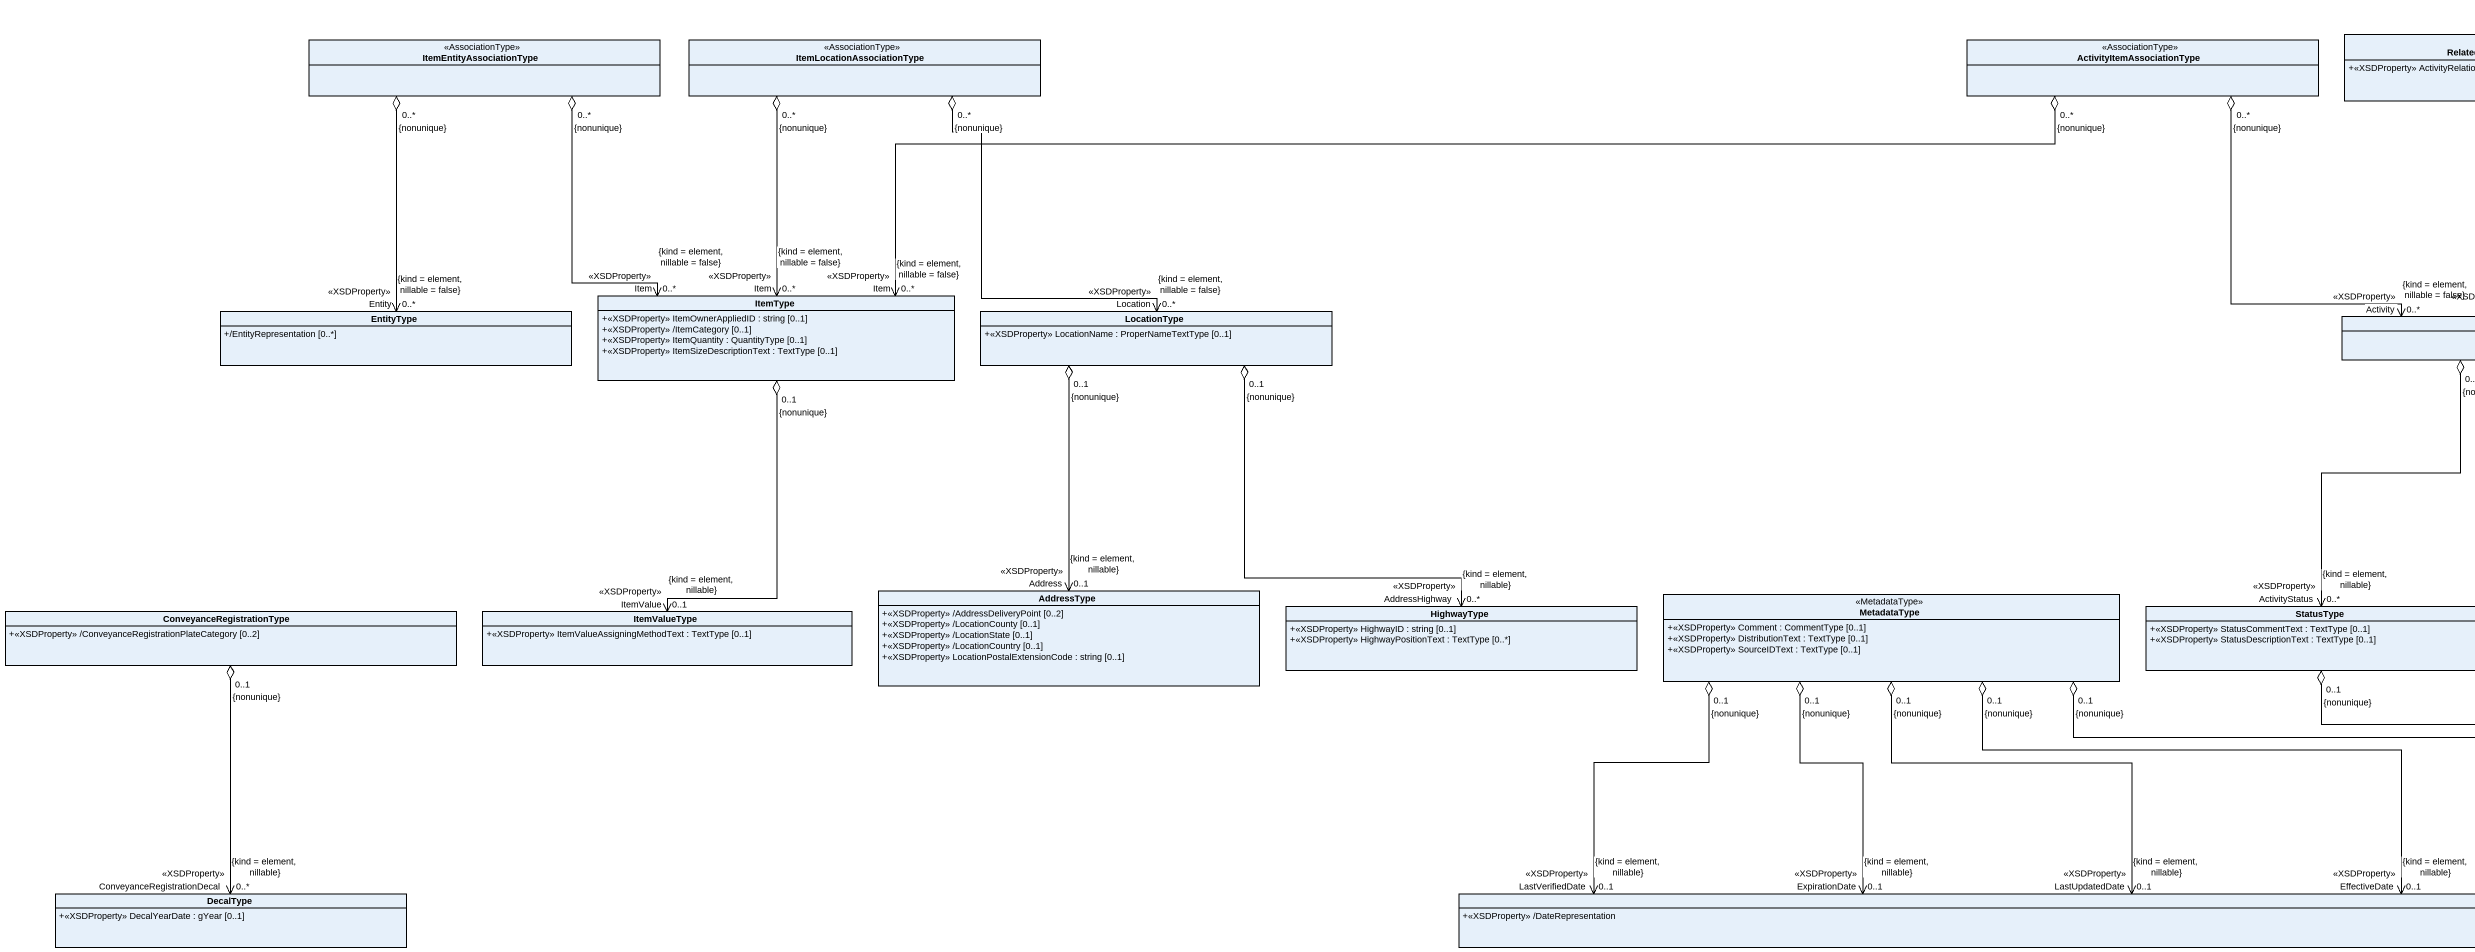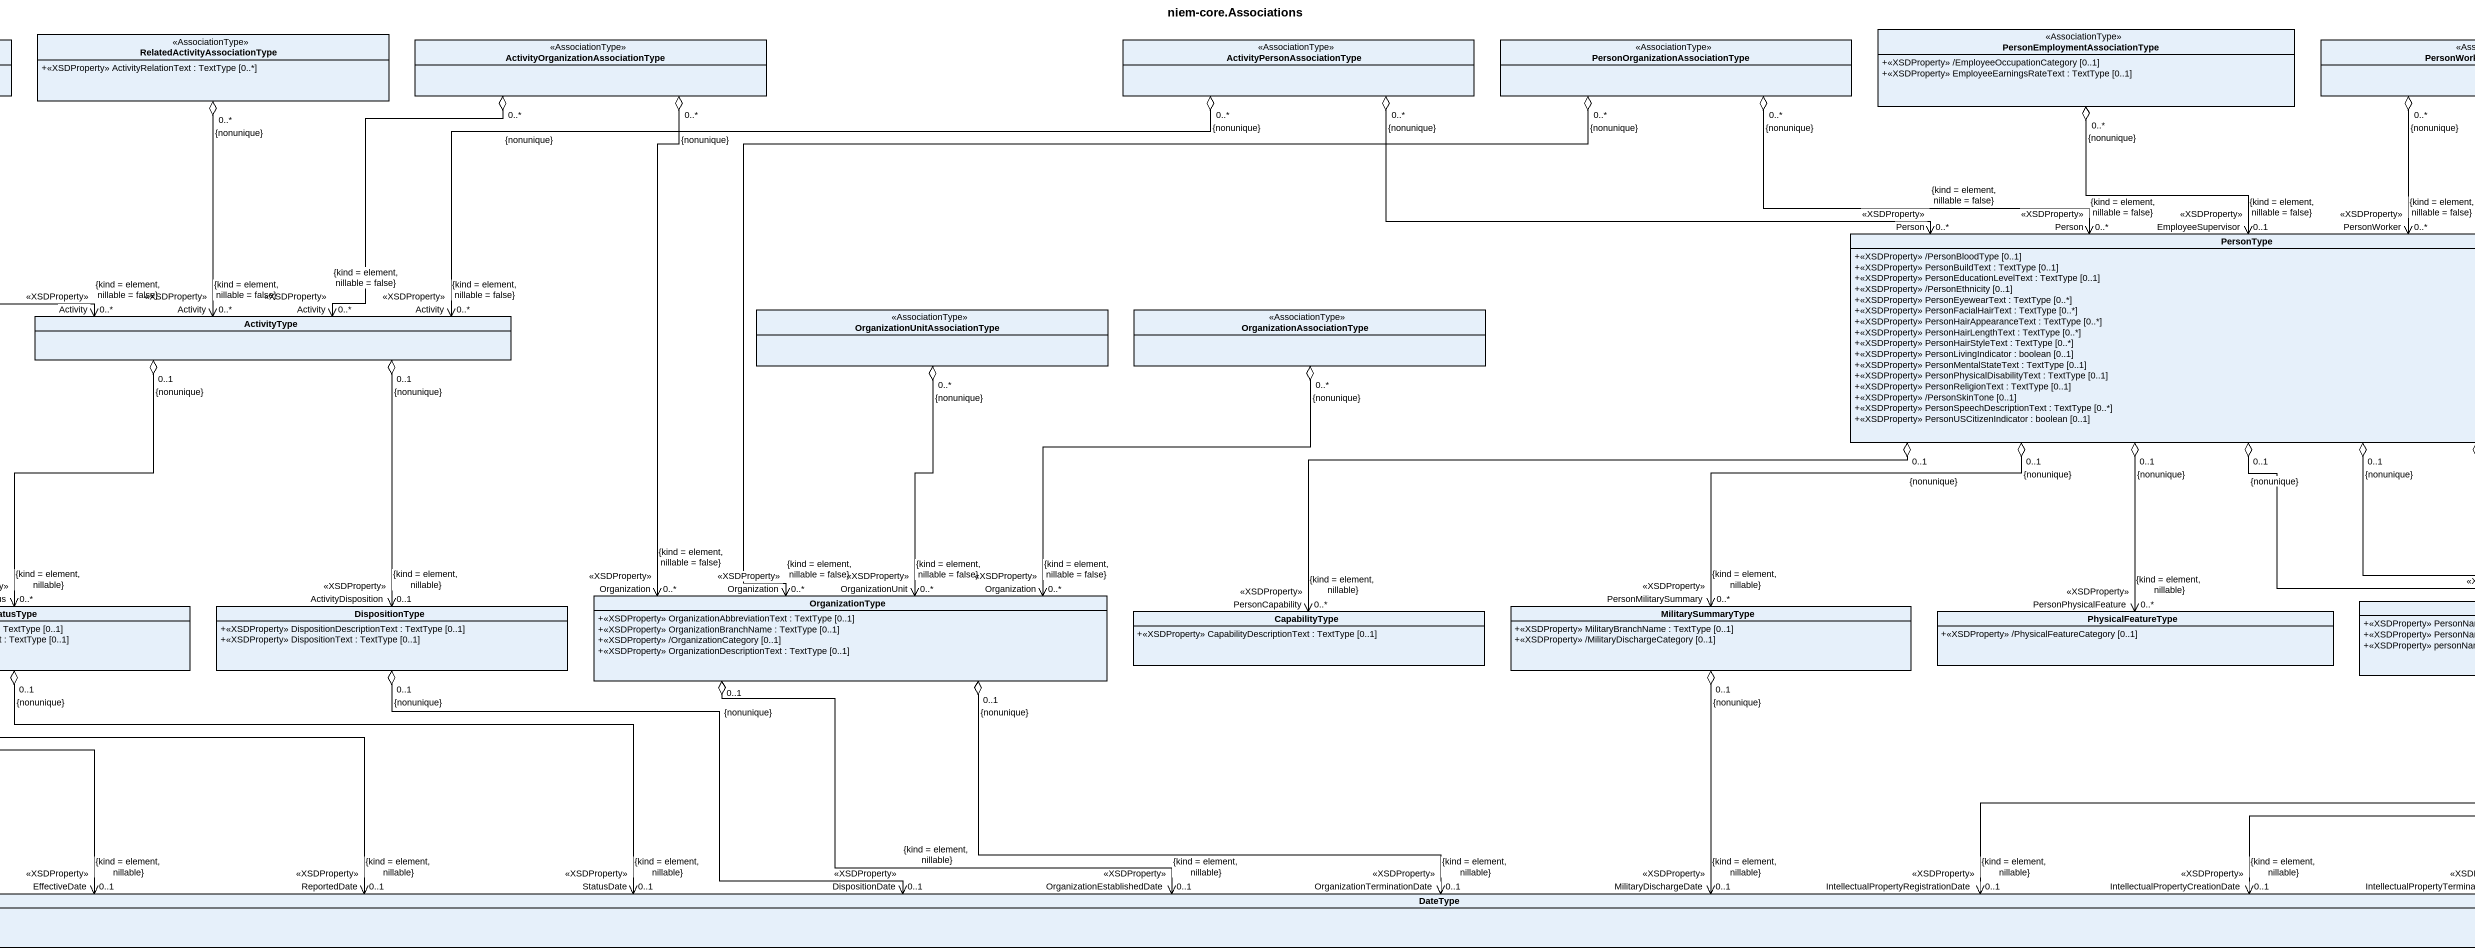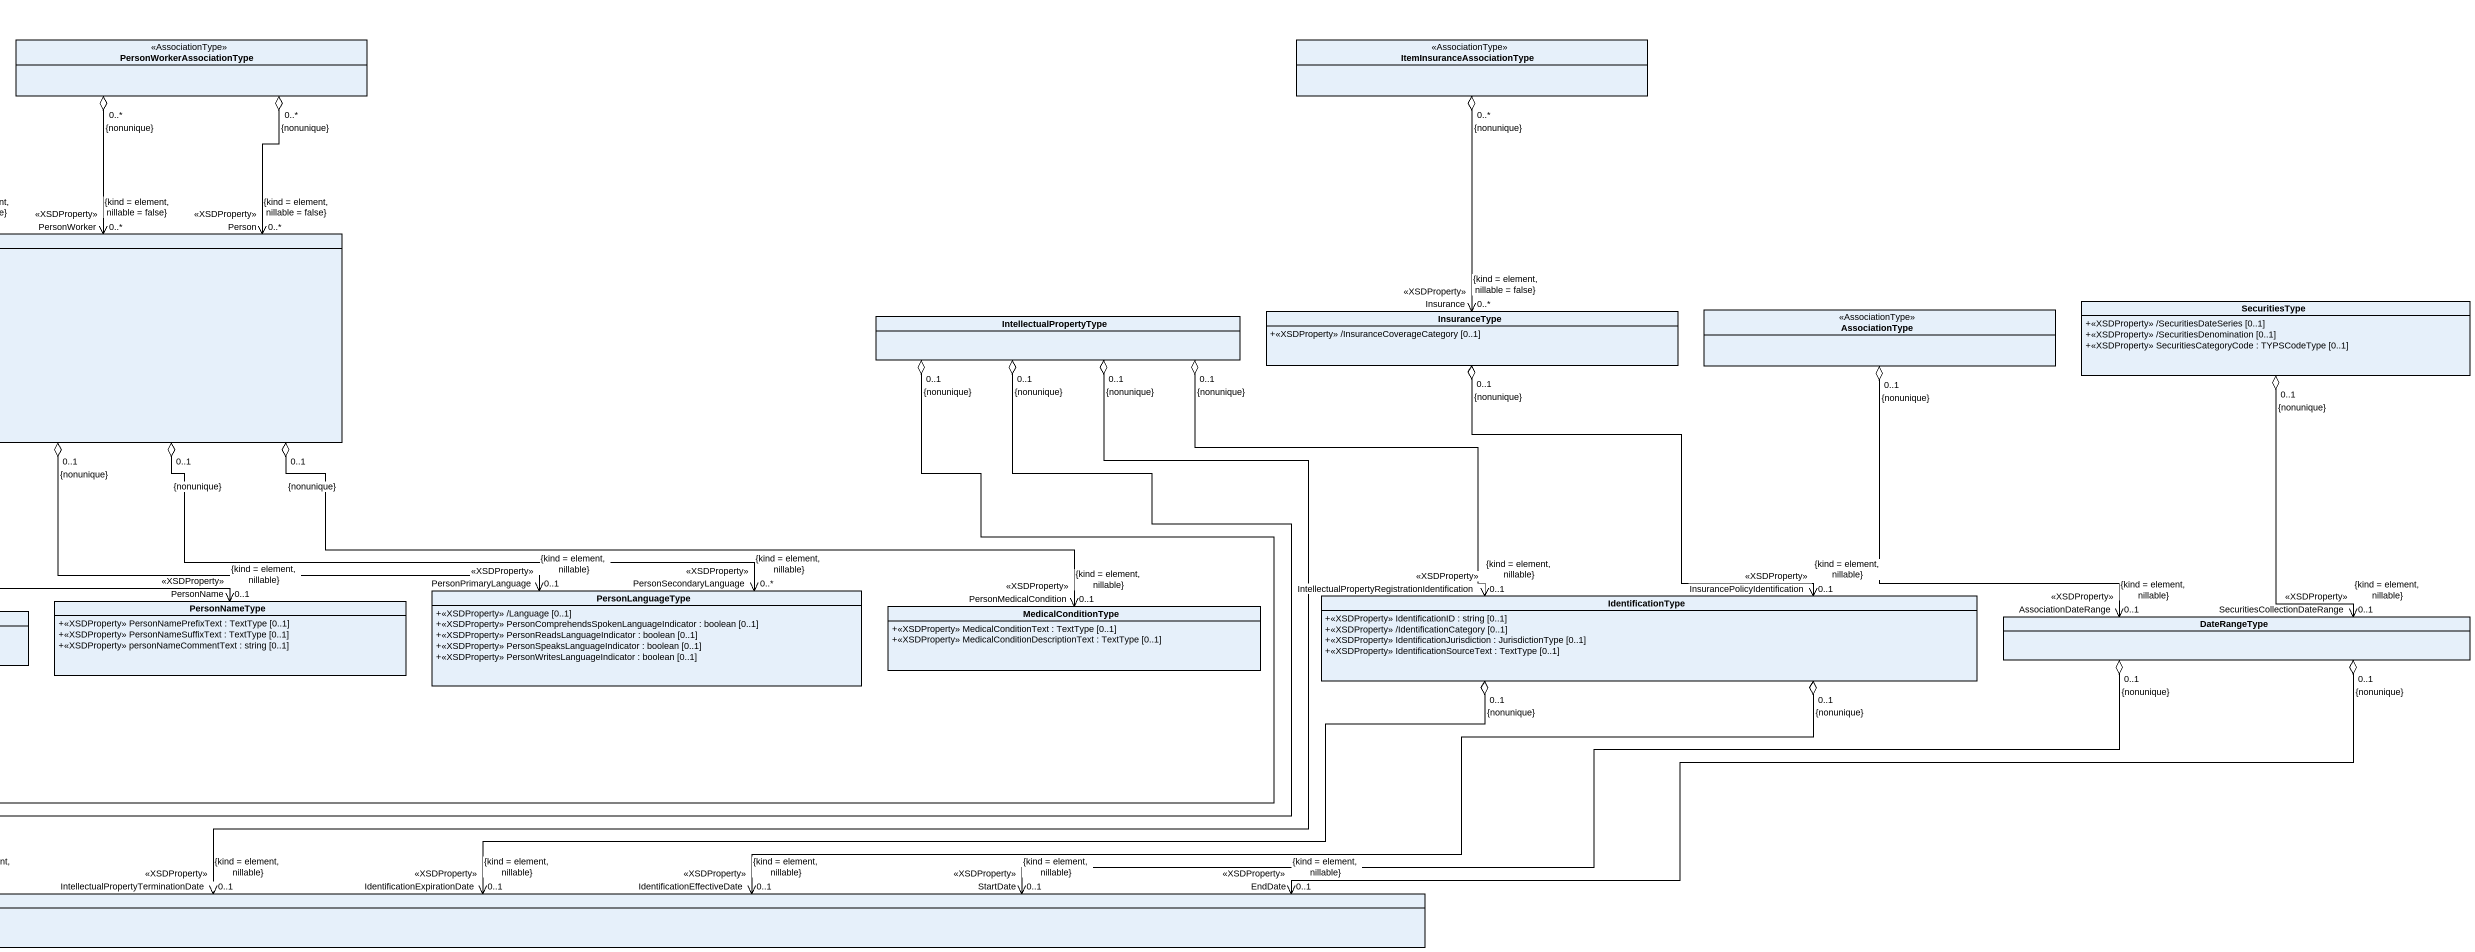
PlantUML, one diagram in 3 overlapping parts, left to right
@startuml
title niem-core.Associations
hide circle
hide empty members
skinparam classAttributeIconSize 0
class "RelatedActivityAssociationType" as RelatedActivityAssociationTy <<AssociationType>> {
  +<<XSDProperty>> ActivityRelationText : TextType [0..*]
}
class "PersonEmploymentAssociationType" as PersonEmploymentAssociationT <<AssociationType>> {
  +<<XSDProperty>> /EmployeeOccupationCategory [0..1]
  +<<XSDProperty>> EmployeeEarningsRateText : TextType [0..1]
}
class ItemEntityAssociationType <<AssociationType>>
class ItemLocationAssociationType <<AssociationType>>
class ActivityItemAssociationType <<AssociationType>>
class "ActivityOrganizationAssociationType" as ActivityOrganizationAssociat <<AssociationType>>
class "ActivityPersonAssociationType" as ActivityPersonAssociationTyp <<AssociationType>>
class "PersonOrganizationAssociationType" as PersonOrganizationAssociatio <<AssociationType>>
class PersonWorkerAssociationType <<AssociationType>>
class ItemInsuranceAssociationType <<AssociationType>>
class PersonType {
  +<<XSDProperty>> /PersonBloodType [0..1]
  +<<XSDProperty>> PersonBuildText : TextType [0..1]
  +<<XSDProperty>> PersonEducationLevelText : TextType [0..1]
  +<<XSDProperty>> /PersonEthnicity [0..1]
  +<<XSDProperty>> PersonEyewearText : TextType [0..*]
  +<<XSDProperty>> PersonFacialHairText : TextType [0..*]
  +<<XSDProperty>> PersonHairAppearanceText : TextType [0..*]
  +<<XSDProperty>> PersonHairLengthText : TextType [0..*]
  +<<XSDProperty>> PersonHairStyleText : TextType [0..*]
  +<<XSDProperty>> PersonLivingIndicator : boolean [0..1]
  +<<XSDProperty>> PersonMentalStateText : TextType [0..1]
  +<<XSDProperty>> PersonPhysicalDisabilityText : TextType [0..1]
  +<<XSDProperty>> PersonReligionText : TextType [0..1]
  +<<XSDProperty>> /PersonSkinTone [0..1]
  +<<XSDProperty>> PersonSpeechDescriptionText : TextType [0..*]
  +<<XSDProperty>> PersonUSCitizenIndicator : boolean [0..1]
}
class ItemType {
  +<<XSDProperty>> ItemOwnerAppliedID : string [0..1]
  +<<XSDProperty>> /ItemCategory [0..1]
  +<<XSDProperty>> ItemQuantity : QuantityType [0..1]
  +<<XSDProperty>> ItemSizeDescriptionText : TextType [0..1]
}
class "OrganizationUnitAssociationType" as OrganizationUnitAssociationT <<AssociationType>>
class OrganizationAssociationType <<AssociationType>>
class AssociationType <<AssociationType>>
class SecuritiesType {
  +<<XSDProperty>> /SecuritiesDateSeries [0..1]
  +<<XSDProperty>> /SecuritiesDenomination [0..1]
  +<<XSDProperty>> SecuritiesCategoryCode : TYPSCodeType [0..1]
}
class EntityType {
  +/EntityRepresentation [0..*]
}
class LocationType {
  +<<XSDProperty>> LocationName : ProperNameTextType [0..1]
}
class ActivityType
class IntellectualPropertyType
class InsuranceType {
  +<<XSDProperty>> /InsuranceCoverageCategory [0..1]
}
class ConveyanceRegistrationType {
  +<<XSDProperty>> /ConveyanceRegistrationPlateCategory [0..2]
}
class ItemValueType {
  +<<XSDProperty>> ItemValueAssigningMethodText : TextType [0..1]
}
class AddressType {
  +<<XSDProperty>> /AddressDeliveryPoint [0..2]
  +<<XSDProperty>> /LocationCounty [0..1]
  +<<XSDProperty>> /LocationState [0..1]
  +<<XSDProperty>> /LocationCountry [0..1]
  +<<XSDProperty>> LocationPostalExtensionCode : string [0..1]
}
class HighwayType {
  +<<XSDProperty>> HighwayID : string [0..1]
  +<<XSDProperty>> HighwayPositionText : TextType [0..*]
}
class MetadataType <<MetadataType>> {
  +<<XSDProperty>> Comment : CommentType [0..1]
  +<<XSDProperty>> DistributionText : TextType [0..1]
  +<<XSDProperty>> SourceIDText : TextType [0..1]
}
class StatusType {
  +<<XSDProperty>> StatusCommentText : TextType [0..1]
  +<<XSDProperty>> StatusDescriptionText : TextType [0..1]
}
class DispositionType {
  +<<XSDProperty>> DispositionDescriptionText : TextType [0..1]
  +<<XSDProperty>> DispositionText : TextType [0..1]
}
class OrganizationType {
  +<<XSDProperty>> OrganizationAbbreviationText : TextType [0..1]
  +<<XSDProperty>> OrganizationBranchName : TextType [0..1]
  +<<XSDProperty>> /OrganizationCategory [0..1]
  +<<XSDProperty>> OrganizationDescriptionText : TextType [0..1]
}
class CapabilityType {
  +<<XSDProperty>> CapabilityDescriptionText : TextType [0..1]
}
class MilitarySummaryType {
  +<<XSDProperty>> MilitaryBranchName : TextType [0..1]
  +<<XSDProperty>> /MilitaryDischargeCategory [0..1]
}
class PhysicalFeatureType {
  +<<XSDProperty>> /PhysicalFeatureCategory [0..1]
}
class PersonNameType {
  +<<XSDProperty>> PersonNamePrefixText : TextType [0..1]
  +<<XSDProperty>> PersonNameSuffixText : TextType [0..1]
  +<<XSDProperty>> personNameCommentText : string [0..1]
}
class PersonLanguageType {
  +<<XSDProperty>> /Language [0..1]
  +<<XSDProperty>> PersonComprehendsSpokenLanguageIndicator : boolean [0..1]
  +<<XSDProperty>> PersonReadsLanguageIndicator : boolean [0..1]
  +<<XSDProperty>> PersonSpeaksLanguageIndicator : boolean [0..1]
  +<<XSDProperty>> PersonWritesLanguageIndicator : boolean [0..1]
}
class MedicalConditionType {
  +<<XSDProperty>> MedicalConditionText : TextType [0..1]
  +<<XSDProperty>> MedicalConditionDescriptionText : TextType [0..1]
}
class IdentificationType {
  +<<XSDProperty>> IdentificationID : string [0..1]
  +<<XSDProperty>> /IdentificationCategory [0..1]
  +<<XSDProperty>> IdentificationJurisdiction : JurisdictionType [0..1]
  +<<XSDProperty>> IdentificationSourceText : TextType [0..1]
}
class DateRangeType
class DecalType {
  +<<XSDProperty>> DecalYearDate : gYear [0..1]
}
class DateType {
  +<<XSDProperty>> /DateRepresentation
}
RelatedActivityAssociationTy "0..*\n{nonunique}" o--> "Activity\n<<XSDProperty>>\n0..*\n{kind = element, nillable = false}" ActivityType
PersonEmploymentAssociationT "0..*\n{nonunique}" o--> "EmployeeSupervisor\n<<XSDProperty>>\n0..1\n{kind = element, nillable = false}" PersonType
ItemEntityAssociationType "0..*\n{nonunique}" o--> "Item\n<<XSDProperty>>\n0..*\n{kind = element, nillable = false}" ItemType
ItemEntityAssociationType "0..*\n{nonunique}" o--> "Entity\n<<XSDProperty>>\n0..*\n{kind = element, nillable = false}" EntityType
ItemLocationAssociationType "0..*\n{nonunique}" o--> "Item\n<<XSDProperty>>\n0..*\n{kind = element, nillable = false}" ItemType
ItemLocationAssociationType "0..*\n{nonunique}" o--> "Location\n<<XSDProperty>>\n0..*\n{kind = element, nillable = false}" LocationType
ActivityItemAssociationType "0..*\n{nonunique}" o-left-> "Item\n<<XSDProperty>>\n0..*\n{kind = element, nillable = false}" ItemType
ActivityItemAssociationType "0..*\n{nonunique}" o--> "Activity\n<<XSDProperty>>\n0..*\n{kind = element, nillable = false}" ActivityType
ActivityOrganizationAssociat "0..*\n{nonunique}" o--> "Activity\n<<XSDProperty>>\n0..*\n{kind = element, nillable = false}" ActivityType
ActivityOrganizationAssociat "0..*\n{nonunique}" o--> "Organization\n<<XSDProperty>>\n0..*\n{kind = element, nillable = false}" OrganizationType
ActivityPersonAssociationTyp "0..*\n{nonunique}" o-right-> "Person\n<<XSDProperty>>\n0..*\n{kind = element, nillable = false}" PersonType
ActivityPersonAssociationTyp "0..*\n{nonunique}" o-left-> "Activity\n<<XSDProperty>>\n0..*\n{kind = element, nillable = false}" ActivityType
PersonOrganizationAssociatio "0..*\n{nonunique}" o-right-> "Person\n<<XSDProperty>>\n0..*\n{kind = element, nillable = false}" PersonType
PersonOrganizationAssociatio "0..*\n{nonunique}" o--> "Organization\n<<XSDProperty>>\n0..*\n{kind = element, nillable = false}" OrganizationType
PersonWorkerAssociationType "0..*\n{nonunique}" o--> "PersonWorker\n<<XSDProperty>>\n0..*\n{kind = element, nillable = false}" PersonType
PersonWorkerAssociationType "0..*\n{nonunique}" o--> "Person\n<<XSDProperty>>\n0..*\n{kind = element, nillable = false}" PersonType
ItemInsuranceAssociationType "0..*\n{nonunique}" o--> "Insurance\n<<XSDProperty>>\n0..*\n{kind = element, nillable = false}" InsuranceType
PersonType "0..1\n{nonunique}" o-left-> "PersonCapability\n<<XSDProperty>>\n0..*\n{kind = element, nillable}" CapabilityType
PersonType "0..1\n{nonunique}" o-left-> "PersonMilitarySummary\n<<XSDProperty>>\n0..*\n{kind = element, nillable}" MilitarySummaryType
PersonType "0..1\n{nonunique}" o--> "PersonPhysicalFeature\n<<XSDProperty>>\n0..*\n{kind = element, nillable}" PhysicalFeatureType
PersonType "0..1\n{nonunique}" o--> "PersonName\n<<XSDProperty>>\n0..1\n{kind = element, nillable}" PersonNameType
PersonType "0..1\n{nonunique}" o-right-> "PersonPrimaryLanguage\n<<XSDProperty>>\n0..1\n{kind = element, nillable}" PersonLanguageType
PersonType "0..1\n{nonunique}" o-right-> "PersonSecondaryLanguage\n<<XSDProperty>>\n0..*\n{kind = element, nillable}" PersonLanguageType
PersonType "0..1\n{nonunique}" o-right-> "PersonMedicalCondition\n<<XSDProperty>>\n0..1\n{kind = element, nillable}" MedicalConditionType
ItemType "0..1\n{nonunique}" o--> "ItemValue\n<<XSDProperty>>\n0..1\n{kind = element, nillable}" ItemValueType
OrganizationUnitAssociationT "0..*\n{nonunique}" o--> "OrganizationUnit\n<<XSDProperty>>\n0..*\n{kind = element, nillable = false}" OrganizationType
OrganizationAssociationType "0..*\n{nonunique}" o--> "Organization\n<<XSDProperty>>\n0..*\n{kind = element, nillable = false}" OrganizationType
AssociationType "0..1\n{nonunique}" o--> "AssociationDateRange\n<<XSDProperty>>\n0..1\n{kind = element, nillable}" DateRangeType
SecuritiesType "0..1\n{nonunique}" o--> "SecuritiesCollectionDateRange\n<<XSDProperty>>\n0..1\n{kind = element, nillable}" DateRangeType
LocationType "0..1\n{nonunique}" o--> "Address\n<<XSDProperty>>\n0..1\n{kind = element, nillable}" AddressType
LocationType "0..1\n{nonunique}" o--> "AddressHighway\n<<XSDProperty>>\n0..*\n{kind = element, nillable}" HighwayType
ActivityType "0..1\n{nonunique}" o--> "ActivityStatus\n<<XSDProperty>>\n0..*\n{kind = element, nillable}" StatusType
ActivityType "0..1\n{nonunique}" o--> "ActivityDisposition\n<<XSDProperty>>\n0..1\n{kind = element, nillable}" DispositionType
IntellectualPropertyType "0..1\n{nonunique}" o-right-> "IntellectualPropertyRegistrationIdentification\n<<XSDProperty>>\n0..1\n{kind = element, nillable}" IdentificationType
IntellectualPropertyType "0..1\n{nonunique}" o-left-> "IntellectualPropertyTerminationDate\n<<XSDProperty>>\n0..1\n{kind = element, nillable}" DateType
IntellectualPropertyType "0..1\n{nonunique}" o-left-> "IntellectualPropertyRegistrationDate\n<<XSDProperty>>\n0..1\n{kind = element, nillable}" DateType
IntellectualPropertyType "0..1\n{nonunique}" o-left-> "IntellectualPropertyCreationDate\n<<XSDProperty>>\n0..1\n{kind = element, nillable}" DateType
InsuranceType "0..1\n{nonunique}" o--> "InsurancePolicyIdentification\n<<XSDProperty>>\n0..1\n{kind = element, nillable}" IdentificationType
ConveyanceRegistrationType "0..1\n{nonunique}" o--> "ConveyanceRegistrationDecal\n<<XSDProperty>>\n0..*\n{kind = element, nillable}" DecalType
MetadataType "0..1\n{nonunique}" o-right-> "LastVerifiedDate\n<<XSDProperty>>\n0..1\n{kind = element, nillable}" DateType
MetadataType "0..1\n{nonunique}" o-right-> "ExpirationDate\n<<XSDProperty>>\n0..1\n{kind = element, nillable}" DateType
MetadataType "0..1\n{nonunique}" o-right-> "LastUpdatedDate\n<<XSDProperty>>\n0..1\n{kind = element, nillable}" DateType
MetadataType "0..1\n{nonunique}" o-right-> "EffectiveDate\n<<XSDProperty>>\n0..1\n{kind = element, nillable}" DateType
MetadataType "0..1\n{nonunique}" o-right-> "ReportedDate\n<<XSDProperty>>\n0..1\n{kind = element, nillable}" DateType
StatusType "0..1\n{nonunique}" o-right-> "StatusDate\n<<XSDProperty>>\n0..1\n{kind = element, nillable}" DateType
DispositionType "0..1\n{nonunique}" o-right-> "DispositionDate\n<<XSDProperty>>\n0..1\n{kind = element, nillable}" DateType
OrganizationType "0..1\n{nonunique}" o-right-> "OrganizationEstablishedDate\n<<XSDProperty>>\n0..1\n{kind = element, nillable}" DateType
OrganizationType "0..1\n{nonunique}" o-right-> "OrganizationTerminationDate\n<<XSDProperty>>\n0..1\n{kind = element, nillable}" DateType
MilitarySummaryType "0..1\n{nonunique}" o--> "MilitaryDischargeDate\n<<XSDProperty>>\n0..1\n{kind = element, nillable}" DateType
IdentificationType "0..1\n{nonunique}" o-left-> "IdentificationExpirationDate\n<<XSDProperty>>\n0..1\n{kind = element, nillable}" DateType
IdentificationType "0..1\n{nonunique}" o-left-> "IdentificationEffectiveDate\n<<XSDProperty>>\n0..1\n{kind = element, nillable}" DateType
DateRangeType "0..1\n{nonunique}" o-left-> "StartDate\n<<XSDProperty>>\n0..1\n{kind = element, nillable}" DateType
DateRangeType "0..1\n{nonunique}" o-left-> "EndDate\n<<XSDProperty>>\n0..1\n{kind = element, nillable}" DateType
@enduml
